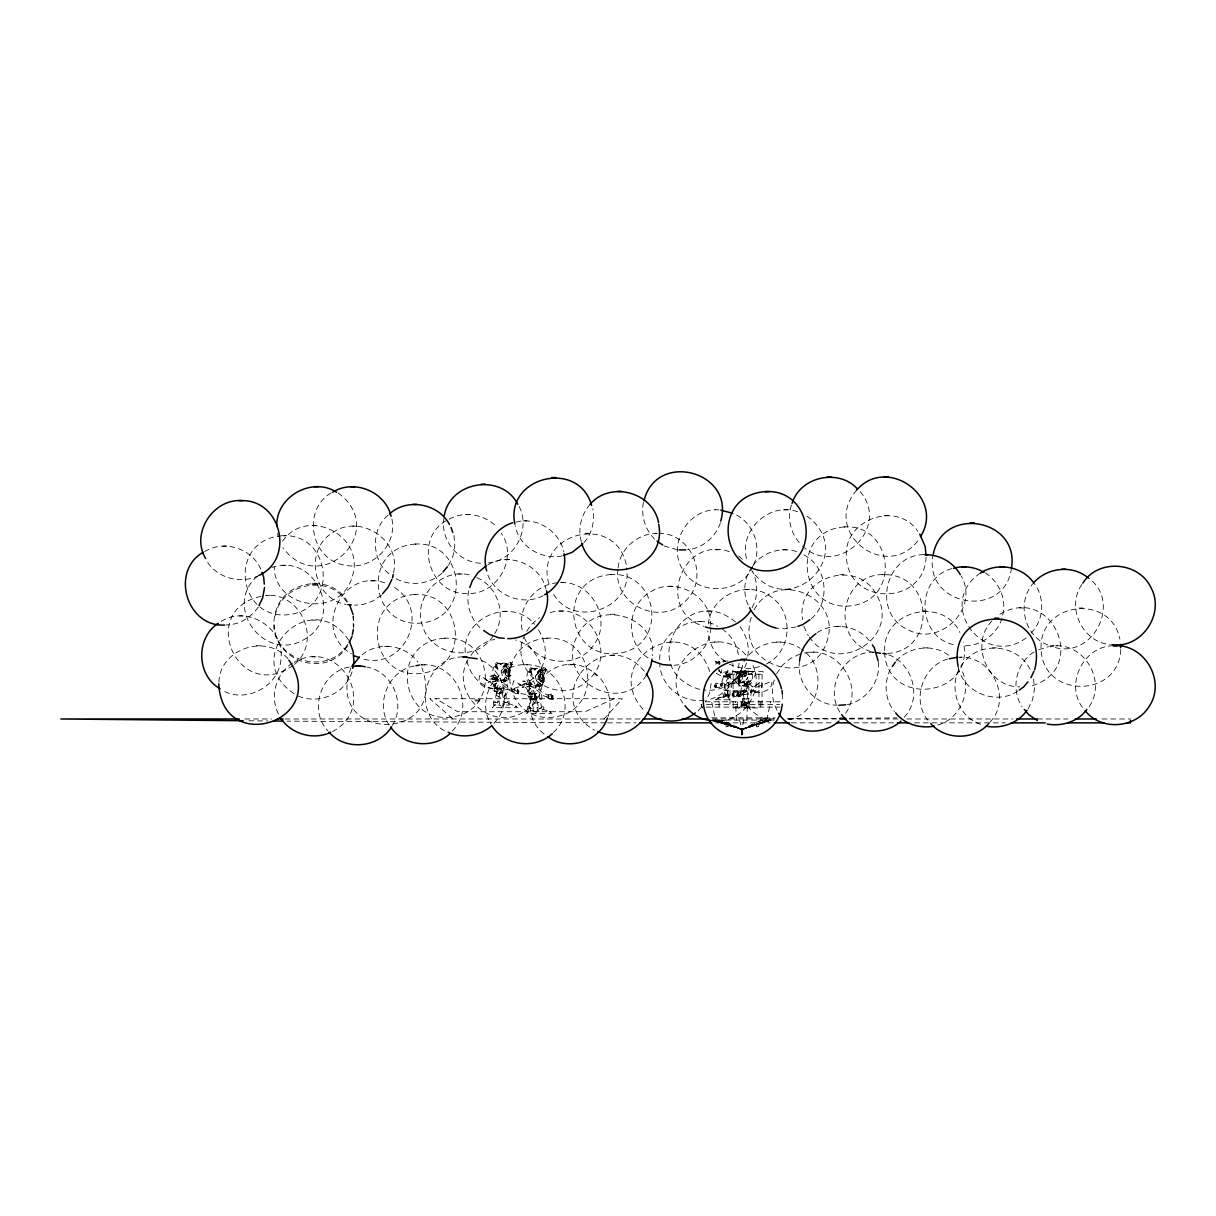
<?xml version="1.0" encoding="UTF-8"?>
<svg xmlns="http://www.w3.org/2000/svg" width="1216" height="1216" viewBox="0 0 1216 1216"><rect width="100%" height="100%" fill="white"/><g stroke="black" fill="none" stroke-linecap="round" stroke-linejoin="round"><path stroke-width="0.75" stroke-dasharray="5 3.75" d="M745.013 671.323L739.647 672.326L737.945 676.689M750.485 671.414C745.347 671.004 751.427 671.323 750.637 671.414M749.406 671.323L749.482 671.43A38.365 33.227 90 0 1 753.038 671.43L753.038 671.262A38.365 33.227 90 0 1 749.482 671.262M742.596 694.199C742.93 691.357 750.272 693.09 746.958 687.618C749.406 686.523 749.162 690.855 748.722 692.436C746.457 696.008 740.848 694.564 742.87 692.649C741.365 697.346 731.789 693.713 743.189 691.144C750.576 680.154 744.344 695.917 743.204 692.816M716.786 686.858L716.467 685.824L714.157 686.478L716.376 684.517M741.745 734.981L741.79 729.281L722.395 720.1M545.482 670.062L545.482 668.238M545.619 669.378C545.893 671.354 542.625 675.959 543.02 680.398C534.417 685.474 543.126 666.626 542.214 674.667A13.452 9.257 -90 0 1 542.184 675.777L542.032 679.334L543.278 679.759M738.978 682.966L740.012 682.161M742.702 734.616L742.702 729.281L767.722 720.1L742.626 729.281L713.26 720.632M539.843 684.973L537.822 684.547L537.335 685.444L540.33 687.602C534.675 680.185 549.784 703 535.314 703.046C526.148 702.27 526.148 686.508 535.314 685.733L538.855 686.721M741.593 733.339L743.538 720.1M737.793 694.412L737.945 695.567L735.163 696.555C730.071 697.27 734.525 695.613 733.81 694.534M736.911 694.655L737.869 692.694L739.009 693.926M726.241 695.567L727.472 695.218L728.764 678.893L727.898 677.95L725.861 682.282L720.495 684.182L721.088 685.93L726.241 684.304L727.761 682.617L725.192 682.602L725.131 695.172L726.317 695.567M715.236 687.238C712.363 686.797 719.857 684.897 715.266 687.222M739.45 673.056C735.026 693.865 749.132 715.996 770.047 720.328M740.514 670.578C739.723 669.104 747.414 674.348 741.638 676.658M746.791 720.1L747.582 701.784M508.82 677.829C506.312 681.492 511.328 674.804 507.984 676.856C508.425 674.166 505.263 675.518 511.024 675.762L508.486 676.567M530.434 669.666L531.909 674.606M715.966 699.778C718.823 696.981 729.083 693.287 729.995 699.778L715.403 699.778L719.994 697.452M715.616 687.709C715.251 686.979 717.288 683.27 716.498 685.93M737.671 693.348L739.222 693.029L737.93 692.466M742.915 703.669C739.48 683.757 753.814 690.673 744.344 704.11C741.547 703.958 744.268 702.878 745.302 703.942M496.523 688.195L499.259 688.195L502.117 683.514L499.092 675.382C492.222 687.633 495.915 680.671 495.763 689.214C490.489 688.347 475.35 687.602 479.879 675.382L488.832 681.386C498.028 686.022 493.681 688.773 501.038 688.59L504.61 702.833L507.406 702.21L504.138 687.724L500.992 688.56L497.633 702.802L494.821 702.24L497.633 702.802M530.647 693.91C534.189 696.783 530.146 690.794 530.541 693.728M727.639 695.309L728.597 682.784L726.986 682.252L724.371 682.708L724.949 695.263L727.639 695.309L724.979 695.172L726.18 694.914M218.941 682.1C219.701 648.706 266.623 633.11 287.888 658.707M444.144 517.15C439.356 540.36 459.618 564.102 483.269 563.236M468.662 590.778C465.926 604.474 470.622 618.99 480.822 628.52M465.242 652.764C462.08 617.074 511.662 596.691 534.614 624.218M545.422 670.806L545.482 670.016M617.956 569.62C612.955 604.018 659.726 626.331 684.182 602.209C710.326 580.412 693.302 533.505 659.361 533.277M618.093 567.902C619.795 548.735 637.762 533.429 656.777 533.277M643.446 502.345C640.695 516.055 645.392 530.556 655.606 540.086M659.68 659.604C659.254 631.575 693.758 611.967 717.714 626.331M708.381 624.051C710.524 595.992 746.274 579.834 769.272 595.688C794.489 610.751 792.482 651.685 765.928 664.24M799.596 660.942C795.826 682.966 814.857 705.25 837.155 705.189M884.731 650.849C882.406 610.69 943.175 595.886 959.895 632.518M933.326 553.994C921.53 606.237 1005.252 620.89 1011.514 567.69M496.447 691.266L496.888 693.318L498.514 693.834L500.855 690.475L500.004 692.907L500.506 691.585C499.138 696.008 501.95 692.649 499.381 692.831M530.571 696.783L531.012 698.866L532.654 699.382L535.025 695.993L534.158 698.44L536.454 699.002L535.101 697.771M500.217 692.36L503.211 692.299L500.536 691.463L500.825 690.582L503.09 691.129L500.642 689.776M534.371 697.893C542.032 698.683 533.277 697.087 534.979 696.084M733.278 708.107L744.01 704.718L746.822 705.736L747.734 708.107M497.998 670.062L496.903 665.578L497.724 663.526M532.137 675.366L531.027 670.837L531.65 668.785M738.006 694.883C740.483 692.998 740.012 699.078 738.933 694.686L739.586 695.78L738.796 693.834M496.523 688.408C496.371 690.931 499.776 687.542 497.283 687.77L494.821 702.24M518.806 691.098L517.803 691.722M553.158 696.616L552.034 697.072L551.942 696.023M733.947 694.914L734.069 695.841M716.422 684.851L714.841 685.581M732.594 696.008L734.099 695.947M494.806 688.606C503.971 681.963 493.301 680.23 492.678 689.183C498.074 695.947 500.171 688.15 494.76 688.438M528.899 694.093C539.281 685.079 524.704 688.089 527.136 695.339C535.055 700.978 531.605 692.877 528.808 693.88M517.378 691.798C518.259 691.463 519.582 696.175 518.001 691.57M552.414 699.018C551.973 695.309 553.098 697.634 553.326 699.215C552.854 700.158 553.326 694.564 551.897 698.653M502.421 693.12L499.73 693.105M518.29 693.926C517.302 693.226 518.472 686.113 516.177 689.29C505.841 690.065 519.065 694.807 513.593 689.943M495.414 663.465L495.87 667.782L497.587 670.153M496.326 664.362L497.07 668.785M742.687 734.814L741.593 734.616M733.932 694.959L732.123 695.598L733.841 694.792M738.614 708.107L741.228 706.177M509.489 670.259L511.161 665.517M511.039 666.246C514.353 659.802 502.36 663.024 506.069 666.946M545.315 671.506L545.422 670.761M552.155 697.239L552.383 697.726C548.249 694.762 554.162 692.208 551.015 694.898M517.606 690.506L519.11 691.554L518.016 692.922M501.524 707.682C503.591 700.173 513.182 704.748 517.651 707.682L492.434 707.682L495.581 703.745L500.901 705.782M535.694 713.366C537.791 705.782 547.474 710.418 551.988 713.366L526.513 713.366L529.69 709.384L535.07 711.451M528.96 707.955L531.346 693.318L532.806 693.272L535.192 694.093L531.757 708.442L528.96 707.955L531.757 708.442M732.534 693.591L732.412 694.67L733.947 693.926L731.941 694.838L732.731 695.795M737.002 694.67L738.842 693.986L736.592 695.385L739.176 694.792L736.926 695.719L739.404 695.947M749.36 671.384C745.834 669.59 751.123 675.503 746.502 679.653L747.825 677.342C745.378 684.502 735.057 682.799 731.804 682.921C734.266 678.938 740.149 672.311 739.343 680.93L738.705 677.084A11.096 10.716 -90 0 1 738.69 676.202L739.89 680.185M529.978 668.329L529.659 671.901L531.453 675.23M353.294 628.17L353.202 616.178M393.513 572.766C401.523 540.238 360.012 513.319 332.986 532.441C303.62 549.617 312.634 598.713 346.104 604.489M608.198 716.467C612.271 703.106 609.018 688.21 599.777 677.738M710.904 627.806C709.977 648.25 691.646 665.882 671.08 665.304M711.162 683.529L709.308 693.698L705.614 701.495M739.054 663.039C738.097 680.58 724.858 696.054 707.727 699.838M747.764 656.123C749.877 644.708 745.438 632.913 738.112 624.173M926.09 557.019C924.342 606.1 848.19 606.1 846.427 557.019C842.901 519.749 896.937 500.019 917.791 531.301M1002.653 615.068C1006.848 599.245 999.142 581.932 985.674 573.055M1120.772 649.496C1119.024 698.577 1042.872 698.577 1041.109 649.496C1038.175 602.057 1110.512 592.511 1119.921 639.19M501.144 663.571C509.96 660.273 512.407 675.29 508.045 676.476M534.554 697.315L534.326 698.075L534.614 697.224M552.338 698.531L553.174 698.562L552.094 698.349L551.927 695.81M505.902 676.415L506.798 675.29M543.05 675.26C536.302 672.722 542.701 665.03 545.452 668.542L545.498 669.271M766.688 720.1L770.625 701.784M726.545 676.157L723.353 675.898L725.952 676.613L725.8 675.002M495.398 675.594L494.319 673.953M729.038 694.822L728.688 695.598M518.305 693.774L517.651 693.409M509.534 673.892L509.215 669.21M543.78 679.227L543.841 675.762M540.102 681.857L541.014 680.641L545.3 681.127L542.534 682.07M514.474 691.266L514.398 689.943L509.033 687.663L503.135 682.86L501.752 683.894L508.942 690.141L513.562 691.904L514.398 689.943M548.781 696.783L548.568 695.339L543.278 693.15L537.335 688.286L535.937 689.335L542.974 695.537L547.869 697.437L548.614 695.491M503.986 679.805L504.64 680.793M725.694 673.527L726.378 672.402M538.399 675.762L537.943 679.334M517.56 693.105L517.408 689.837L518.715 690.369M502.998 666.9L506.434 663.845L512.62 664.301L505.643 665.76L508.364 663.708M537.183 672.174L540.664 669.074L546.911 669.545L539.858 671.019L541.743 669.378M275.105 615.95C280.835 583.209 329.217 573.329 346.59 601.966M350.922 667.751C323.304 743.265 449.479 743.265 421.861 667.751M467.978 659.665C449.449 692.147 489.592 731.211 521.725 713.032C552.611 698.79 548.446 649.04 515.675 640.057M525.114 634.342C505.537 671.354 558.646 709.369 587.997 680.2C620.023 653.813 587.176 598.834 548.948 613.122M791.464 505.05C786.706 518.685 791.038 534.736 801.329 544.722M751.275 617.363C734.844 666.049 812.136 690.05 827.062 641.09C842.323 596.098 774.562 568.237 753.616 610.873M774.288 680.154C770.625 690.445 772.373 702.301 777.814 711.679M890.34 669.317C883.758 682.693 884.777 699.96 894.52 711.527M738.994 682.921L739.921 682.541M745.758 703.973C746.487 702.787 749.573 704.049 746.639 704.11C737.565 689.989 752.339 684.365 748.098 703.699M744.146 682.1C743.508 684.836 745.925 678.908 742.672 681.811L741.638 681.948M538.399 675.731L539.463 674.166L540.573 674.728A13.452 9.257 -90 0 1 540.542 675.777L540.056 679.531L537.958 679.364M538.232 685.018L539.022 686.265L541.029 685.505L535.01 688.134L531.498 686.918L532.76 684.927M533.064 708.518L533.186 710.965L527.349 710.387L527.79 706.618L533.186 706.618L533.307 708.29M547.884 695.446L548.507 694.518L550.742 694.762M508.835 702.878L509.109 705.204L502.953 704.718L503.394 701.009L508.957 701.009L509.094 702.65M719.462 662.872L718.747 664.164M352.062 671.764C345.086 694.534 316.753 705.858 295.807 694.898M448.522 565.44L452.96 556.092L454.814 545.908L453.963 535.602M392.358 725.314C406.25 703.699 392.221 671.43 366.898 667.067M494.73 633.536C507.422 613.472 496.766 584.06 474.24 576.658M720.404 522.834C715.54 536.955 702.59 548.401 687.511 549.754M752.902 566.246C741.608 594.016 698.881 596.448 683.605 570.927C665.821 545.391 688.21 507.239 719.051 509.884L715.145 509.884M753.646 564.68C762.63 545.65 752.233 520.509 732.503 513.213M752.035 607.681C758.45 596.585 757.933 582.601 752.491 571.216M746.533 662.902C740.772 680.58 721.954 692.77 703.456 689.822M845.637 713.23C865.534 685.353 835.924 643.826 803.29 653.433M1002.03 618.458C996.71 634.402 980.978 646.152 964.045 645.787M1028.158 708.898L1032.597 699.55L1034.451 689.366L1033.585 679.06M1089.126 706.77C1106.226 682.115 1086.086 645.012 1056.172 645.726M504.61 702.833L507.406 702.21M538.886 708.518L541.652 707.849L538.886 708.518L535.116 694.138L536.469 693.546L538.946 693.272L541.652 707.849M726.986 672.083L725.77 673.466L726.53 673.36M534.934 696.19L537.259 696.707L534.812 695.278M721.118 672.874L720.298 672.934L721.468 672.463M723.505 697.68L723.596 695.506L723.368 697.68L728.962 697.589L728.627 693.91M282.553 541.211C307.329 505.598 366.457 536.134 352.062 577.114C340.83 618.154 274.466 609.52 274.254 566.93M470.942 655.409C476.17 647.231 485.123 641.273 494.638 639.449M590.034 504.351C581.324 514.368 577.57 528.504 581.294 541.378M526.695 631.302L531.62 624.218L539.554 617.53M752.02 566.96C743.766 577.95 742.444 593.925 748.767 606.115M753.008 565.546C762.569 552.125 781.143 546.683 796.754 551.608M856.718 490.063C819.675 532.79 888.562 584.364 919.798 538.141M747.019 657.81C740.301 662.477 744.04 676.537 734.616 671.931L739.115 671.551L739.906 672.706M776.629 673.664L782.557 665.152L790.476 658.464L799.87 654.056M991.952 620.95C969.258 643.857 987.483 687.481 1019.814 686.858M1034.178 582.221C1015.922 601.206 1023.674 636.546 1048.709 645.255M1081.875 584.562C1065.718 607.134 1082.65 642.61 1110.269 644.526M746.73 681.325L750.5 681.492L746.214 683.194L747.597 681.796M755.592 685.702L761.201 681.173C764.18 686.918 758.89 693.515 752.871 692.041C760.608 693.09 772.449 691.676 771.932 681.173L755.303 687.785L750.682 692.086L751.564 692.831L753.479 692.026L750.47 692.618L751.762 688.347L757.264 684.532M533.444 698.501C537.852 698.607 531.833 701.13 534.66 697.102L533.885 698.653M744.572 683.696C743.234 684.821 748.828 683.787 747.749 686.842L743.888 685.718M496.356 664.331L497.526 663.556M530.45 669.606L531.863 668.754M258.263 607.088C251.089 617.439 239.233 624.872 226.419 624.918M294.546 664.346C322.134 641.486 301.507 592.192 265.97 595.43M347.624 644.313C328.822 676.248 274.527 661.945 274.254 624.781M347.624 645.787C324.505 682.997 264.1 656.914 275.105 614.46C280.957 580.898 331.01 571.854 347.578 601.89M492.86 636.409C475.866 662.872 431.026 655.956 422.469 625.738C411.874 596.372 443.627 565.486 472.674 575.913M583.999 542.549C592.359 533.657 594.913 520.554 592.8 508.759M452.17 731.074C476.003 708.335 456.745 663.966 424.065 664.787M493.848 723.186C513.942 703.714 503.682 666.322 477.006 658.738M553.417 732.382C578.269 710.296 560.546 664.954 527.486 664.787C497.435 662.127 474.605 698.759 491.203 724.25M646.35 675.26C620.464 716.741 554.116 679.212 577.342 635.694C594.548 598.226 656.397 614.779 652.642 655.728M698.151 710.95L702.635 705.69M811.346 618.686C831.364 601.57 827.093 565.638 803.016 554.557M904.278 717.182C923.066 697.422 912.274 661.474 886.327 654.056M1031.077 633.08C1044.194 619.932 1045.334 596.934 1033.539 582.57M989.946 722.198C1012.761 698.592 991.678 655.135 959.196 657.218M733.111 691.585L734.236 693.166L732.564 693.576M604.002 718.975L622.318 698.729L429.856 698.729L452.945 718.975M745.438 675.67L746.107 672.676L744.192 671.414A38.365 33.227 90 0 1 747.749 671.414L749.178 671.338M500.627 689.806L502.117 687.891L496.994 689.974M534.797 695.309L536.302 693.378L531.134 695.491M504.169 666.353L505.446 665.122L509.778 665.015L505.202 664.27L503.774 665.821M504.944 669.089C500.612 673.193 507.482 677.555 506.327 670.472A13.315 9.166 -90 0 0 506.342 669.423L505.111 668.952M744.283 702.544L744.283 706.116M536.408 668.815C524.218 666.581 524.43 685.231 532.517 685.535M732.336 682.176L737.094 678.3L745.286 675.731M739.814 680.337L739.085 680.094M725.511 661.58L723.368 660.045L722.973 662.811M732.959 681.568L731.834 683.392C740.346 682.541 755.364 684.684 755.668 671.43L744.496 676.111M506.251 680.489L504.655 681.294M539.022 686.234L538.84 686.219M728.065 670.183L727.077 671.597M748.737 679.987L747.734 681.462M726.423 674.074L729.813 674.515L727.7 673.086L726.013 673.497M506.601 664.878L507.923 663.89M541.333 669.666L540.694 670.122L542.169 669.134M504.29 666.186L506.616 664.179M540.846 669.423L538.369 671.612L539.661 670.381L544.038 670.274L539.418 669.514L537.974 671.08M542.549 682.054C547.808 676.993 542.67 666.809 535.314 668.815M497.329 691.737L497.891 690.445M531.468 697.254L532.03 695.962M331.056 492.966C301.705 510.142 310.718 559.238 344.189 565.014C371.154 571.49 398.286 545.057 391.658 517.894M257.275 576.308C222.786 605.887 263.264 661.747 302.465 640.406C345.511 619.233 316.646 552.11 271.958 567.431M388.086 515.143C369.968 530.267 371.518 562.005 391.02 575.305M446.029 520.722C412.969 539.737 429.582 595.749 467.643 593.469C497.481 595.095 518.639 557.445 501.144 533.079M292.463 663.146C275.166 674.12 268.903 698.835 279.802 716.361M362.125 654.801C378.404 641.06 405.718 644.708 417.924 662.082M748.995 654.983C761.824 640.999 784.168 637.944 800.174 648.295M980.4 573.055C933.447 604.914 986.693 672.205 1028.842 635.71M896.268 660.82C909.72 646.03 934.557 643.325 950.076 656.366M1033.965 651.989C1016.014 663.313 1010.39 689.001 1022.048 706.77M517.119 693.667L515.204 693.485L513.654 691.737M551.456 699.215L549.51 699.033L548.051 697.361M503.135 667.295L504.61 666.246L507.194 666.9L505.765 665.638M537.335 672.57L538.81 671.506L541.424 672.174L539.342 670.578M747.414 683.544L744.466 684.228L749.041 684.274L753.13 686.842L746.168 685.733M744.557 676.81L746.411 675.594L746.67 672.068M529.796 681.492L531.331 683.681L522.774 681.127L529.978 680.793M726.879 674.211L726.134 674.637L728.642 674.698L725.922 674.454M744.207 684.046L746.548 684.319L744.298 684.228M740.346 670.624L740.742 676.902M748.357 671.43L739.374 676.689L739.146 679.501M496.098 675.579L488.726 675.762L497.207 678.254L495.277 677.282L488.634 678.908L497.678 679.592M381.429 595.095L372.886 600.993L363.098 604.489L354.601 605.188M293.117 665.334C237.272 705.356 195.29 607.331 264.024 595.734M441.803 573.344C428.488 585.185 406.889 587.085 392.434 576.278M332.363 731.698C379.939 706.435 339.72 635.922 294.029 662.416M1017.792 691.022C996.375 705.964 962.57 692.375 958.071 666.459M746.411 706.116L746.411 702.544M728.627 697.68C731.834 691.752 720.495 696.555 723.505 693.91M505.628 679.562L503.272 679.394L504.032 681.37L506.114 682.176L504.822 680.823M538.642 684.441L537.822 684.547L538.87 684.41M715.586 687.724L719.872 687.314L720.83 685.368M506.266 680.489C506.206 683.24 494.046 682.875 498.621 679.531M741.122 676.263C743.994 675.838 743.979 671.338 740.818 671.278M541.986 680.656L541.986 682.404L541.895 681.598L543.734 682.708L541.88 684.654L543.096 682.86M726.849 672.95L728.217 671.764L725.207 671.992M760.79 720.1L742.49 729.281L742.55 734.981M725.754 673.497L727.046 672.858M204.668 551.578C224.322 539.174 253.46 548.887 261.364 570.745M221.206 621.437C246.574 604.99 283.586 627.243 281.094 657.415C280.44 685.353 247.334 703.882 222.984 690.734M449.16 519.247C464.618 510.325 485.23 514.566 497.192 527.41M487.586 565.121C508.926 551.547 540.451 564.513 546.03 589.152M951.824 568.632C914.037 578.786 916.986 638.643 955.563 645.088M817.228 632.578C834.51 621.27 860.183 625.951 871.355 643.522M999.886 614.262C1052.418 583.072 1090.357 670.533 1029.998 686.31M947.553 659.072C921.606 666.49 910.814 702.453 929.586 722.198M1038.677 649.785L1048.481 646.654M762.736 720.1L742.49 729.281L766.369 720.1M744.344 684.562L746.7 685.125M614.11 698.729L584.972 711.725L457.702 711.725L435.906 698.729M725.861 674.485L730.451 675.929M735.406 681.234L739.176 680.884L738.218 677.084A11.096 10.716 -90 0 1 738.203 676.202L738.082 675.701M718.504 697.969L717.47 698.349L718.671 697.923M258.932 575.457C241.224 584.425 217.907 578.466 207.115 561.67M543.248 595.673C522.287 606.647 493.97 595.323 486.993 572.538M796.282 626.909L784.533 628.763L776.036 628.079M759.407 666.566C749.649 669.97 738.644 668.45 729.372 664.24M770.944 720.1L742.642 729.281L771.689 720.1M768.39 720.1L758.313 723.687L768.694 720.1M788.667 719.75C820.344 713.29 828.917 666.596 801.496 649.405M847.339 704.626C866.689 700.492 881.387 680.717 878.119 660.942M937.566 725.01C960.64 719.021 972.481 690.141 961.278 669.317M501.114 680.124L503.941 679.486M535.283 685.535L538.11 684.851M770.686 720.1L742.687 729.281L756.261 724.645A23.21 0.806 -19.7 0 0 756.641 724.63L757.294 724.432M758.313 723.946L769.606 720.1M726.317 674.652L728.901 674.728L726.028 675.093M746.274 683.21L748.205 682.754L751.625 684.122L746.426 684.638M742.672 729.281L770.351 720.1M497.815 679.014C492.906 680.96 502.421 675.518 488.072 682.176L498.286 680.854M508.258 676.522L507.133 676.035M505.202 665.228L504.518 665.608L509.124 669.484M743.979 684.669L746.138 683.818L744.07 683.149M499.73 664.726L501.266 664.574L500.582 663.951M533.763 670.016L535.435 669.818L534.751 669.195M741.654 705.979L748.281 704.946L749.938 708.107M496.28 662.507L500.43 663.784M530.404 667.736L534.098 668.663M724.934 671.977L723.672 672.25M728.034 724.797L726.013 724.174L727.229 724.508M720.237 697.452L727.472 696.342L729.722 699.778M551.578 699.048L552.809 699.2M282.188 535.739C225.826 539.858 237.394 624.735 292.676 614.05C339.173 604.96 329.916 532.958 282.72 535.739M516.146 522.09C536.803 516.435 559.588 531.286 563.935 552.049M415.264 544.069C358.902 548.188 370.47 633.05 425.752 622.379C472.583 613.168 462.734 540.694 415.264 544.069L419.262 544.069M626.179 564.467C614.855 511.434 532.593 533.505 549.222 584.957M384.727 582.829C342.167 567.902 311.615 630.83 351.378 653.828M797.635 511.738C768.588 501.311 736.835 532.198 747.43 561.564M414.322 594.548C357.96 598.667 369.527 683.544 424.81 672.858C471.626 663.662 461.791 591.189 414.322 594.548L418.304 594.548M348.566 640.118C312.375 584.486 237.91 656.731 294.378 693.91M729.235 551.608C681.522 535.298 654.907 610.432 703.638 626.331M844.223 526.938C787.877 531.058 799.444 615.934 854.711 605.249C901.542 596.053 891.708 523.579 844.223 526.938L848.221 526.938M557.475 582.814C533.794 584.182 515.842 609.794 522.88 632.487M610.812 574.575C554.45 578.694 566.018 663.571 621.3 652.886C668.131 643.69 658.282 571.216 610.812 574.575L614.81 574.575M710.767 626.088C712.272 595.749 674.226 575.366 649.45 592.572C626.286 606.45 625.282 643.978 648.523 658.175M444.357 638.218C387.995 642.322 399.562 727.198 454.845 716.528C501.676 707.317 491.826 634.843 444.357 638.218L448.354 638.218M923.81 554.648C884.731 554.694 871.902 613.244 907.531 629.462C939.664 647.657 979.807 608.593 961.278 576.11M809.385 637.047C836.015 676.81 900.174 638.613 877.283 596.159C858.496 557.019 795.066 576.764 802.59 619.598M349.266 667.067C321.222 671.658 308.119 710.266 327.894 730.816M887.528 653.418C935.864 651.092 934.39 575.913 886.13 574.697C839.754 571.201 828.461 641.957 874 652.43M546.714 638.218C490.367 642.322 501.934 727.198 557.217 716.528C604.033 707.317 594.198 634.843 546.714 638.218L550.711 638.218M735.467 621.954C684.35 579.758 634.965 670.32 700.066 689.533M462.779 656.883C423.7 656.929 410.871 715.479 446.5 731.698M414.306 666.003C388.193 670.502 374.68 704.064 389.576 725.815M709.734 671.597C688.074 607.118 597.36 661.185 644.51 710.95M644.328 671.247C603.562 622.425 538.582 696.981 594.533 730.284M591.842 671.05C551.152 643.644 505.37 706.511 546.258 735.68M745.879 654.983C714.902 619.385 656.169 663.404 682.799 703.061M719.978 663.982L718.626 662.872L715.738 663.982L718.55 663.404L719.811 664.377M874.167 652.202C843.995 650.97 823.293 688.378 840.56 713.23M1030.089 669.317C1018.309 645.301 982.634 640.574 965.063 660.82C945.729 680.762 955.761 718.2 982.862 725.01M1113.37 645.726C1082.711 645.985 1063.726 686.128 1084.064 709.399M746.381 684.669L748.114 684.35M737.899 692.451L737.732 691.57L742.824 693.348M532.426 686.28L522.12 687.602C522.211 684.851 538.688 683.97 529.082 684.502L532.167 684.441L530.921 683.605M749.147 671.369L749.071 671.384M492.298 681.431L495.322 680.99M526.376 686.858L529.431 686.402M725.998 676.218L731.758 677.388L730.406 675.868M740.62 674.105L739.252 673.041L736.47 674.105L740.422 674.394M497.663 688.408L496.994 688.317M531.802 693.895L531.118 693.804M504.64 681.127C507.862 681.294 514.094 674.394 507.057 675.047M538.855 686.554L541.074 685.961L544.859 682.07L544.16 680.823L540.77 680.398L541.971 680.641M504.61 678.862C503.378 680.945 504.868 675.275 506.601 678.042L508.607 678.908C503.834 680.398 508.364 677.479 505.4 677.753M316.084 525.434L312.086 525.434M469.65 514.459L465.652 514.459M356.607 526.178L352.61 526.178M284.179 535.906L286.17 535.739M526.969 520.858L522.971 520.858M226.723 546.045L222.726 546.045M787.406 509.884L783.408 509.884M589.198 533.277L585.2 533.277M888.258 515.508L884.26 515.508M286.17 565.577L282.188 565.577M509.641 559.588L505.643 559.588M562.309 555.879C541.865 560.302 519.095 546.774 515.219 525.859M488.361 562.826C514.748 560.819 531.438 528.762 518.746 505.689M719.021 549.769L715.023 549.769M316.084 583.27L312.086 583.27M316.084 584.759L312.086 584.759M374.513 580.99L370.515 580.99M462.445 574.074L458.447 574.074M786.524 549.769L782.526 549.769M269.724 595.43L265.726 595.43M561.169 582.677C591.31 581.096 611.967 618.822 594.715 643.538C578.178 671.171 532.015 665.213 523.199 634.19M243.246 615.919L239.263 615.919M673.071 586.294L669.074 586.294M843.813 574.697L839.815 574.697M316.084 620.084L312.086 620.084M886.13 574.697L882.132 574.697M749.649 589.426L745.651 589.426M507.072 611.268L503.074 611.268M791.084 589.426L787.086 589.426M563.175 611.268L559.178 611.268M614.81 614.232L610.812 614.232M260.346 645.757L256.348 645.757M710.554 611.222L706.557 611.222M388.39 646.304L384.393 646.304M701.222 621.543L697.224 621.543M316.084 656.883L312.086 656.883M926.425 611.055L922.427 611.055M1023.507 608L1019.51 608M840.849 626.316L836.851 626.316M1082.939 608L1078.942 608M673.33 642.033L669.332 642.033M423.122 664.939L425.114 664.787M718.337 642.033L714.339 642.033M614.81 655.47L610.812 655.47M780.55 642.033L776.553 642.033M527.486 664.787L523.488 664.787M572.219 664.787L568.237 664.787M814.097 652.202L810.099 652.202M927.808 647.87L923.81 647.87M996.618 647.87L992.621 647.87M1055.594 645.894L1057.586 645.726M959.774 657.385L961.765 657.218M704.322 700.127C682.89 703.684 661.109 686.417 659.71 664.742M748.357 671.323L747.004 671.384L747.749 671.247A38.365 33.227 90 0 1 744.192 671.247L744.344 671.338M714.78 685.611C715.479 682.222 716.178 683.073 720.571 684.228M539.615 683.134C542.275 683.605 538.414 685.718 542.853 684.304L539.752 682.662L538.794 684.137M746.974 671.278L745.788 671.247L746.974 671.384M497.982 679.06L495.034 679.151L498.317 679.03L497.542 678.726M718.732 671.141L721.179 672.053L722.198 668.344M760.684 718.975L775.793 718.854M787.147 718.762L838.189 718.337M849.528 718.246L896.785 717.866M560.713 582.51L563.175 582.51M728.065 661.063C721.103 660.303 720.358 664.316 715.373 661.702L719.264 661.291L719.902 662.553M502.223 663.571C490.154 661.352 490.367 679.835 498.362 680.124M744.192 671.414L753.038 671.262M509.033 674.409L507.802 673.983L507.954 670.472A13.315 9.166 -90 0 0 507.969 669.423C510.158 667.113 509.96 674.196 508.774 675.047C503.546 680.17 504.458 663.526 509.139 668.967M729.965 674.226L763.055 674.226L763.055 671.582L729.965 671.582L729.995 707.119M733.126 690.673L758.936 690.673M733.126 691.494L758.936 691.494M705.143 701.784L781.934 701.784M706.481 704.611L779.684 704.611M706.283 707.119L780.049 707.119M711.831 717.835L775.094 717.835M244.781 718.975L271.7 718.975M285 718.975L640.3 718.975M712.5 718.975L773.954 718.975M788.5 718.975L836.532 718.975M849.3 718.975L899.126 718.975M906.71 718.975L1012.913 718.975M1037.4 718.975L1067.906 718.975M1102 718.975L1130.5 718.975M774.09 720.1L712.485 720.1L741.608 729.281L741.608 734.814M605.644 722.851L286.854 721.149M607.529 722.851L635.953 722.851M715.54 722.851L770.488 722.851M791.327 722.851L831.121 722.851M853.86 722.851L893.638 722.851M914.493 722.851L1005.434 722.851M248.87 720.784L267.854 720.966M746.67 684.243L749.102 684.319L746.822 684.198M725.587 675.169L728.05 675.579M655.363 533.277L657.354 533.444M677.327 549.754L664.149 545.969M1055.23 647.581C1094.385 658.16 1121.912 600.765 1087.986 577.767M872.1 652.202L874.106 652.369M875.626 653.007L882.436 653.57M364.01 659.285C405.81 669.347 431.087 609.854 394.136 587.252M711.238 720.617C741.456 726.226 766.886 690.232 751.807 663.48M727.077 675.306L726.165 675.23M726.454 694.914L727.472 695.218M746.001 684.79C751.746 687.754 740.042 687.359 738.948 684.714M531.696 684.973L522.667 684.304L529.386 682.647L531.559 683.21M876.098 652.202L881.22 653.129M727.472 724.584L727.639 724.63A23.21 0.806 19.7 0 0 728.004 724.645M744.861 672.326C741.304 672.266 745.347 668.39 746.654 671.855M733.126 691.57L737.686 693.318M741.152 671.323L741.912 672.448M743.082 685.809C746.487 686.523 740.438 685.216 742.976 685.778M713.503 720.632L741.593 729.281L716.802 720.1L741.684 729.281L719.583 720.1M713.579 720.632L741.593 729.281L715.57 720.1L711.664 701.784M712.242 720.1L741.593 729.281L715.57 720.1M529.249 682.556L531.21 683.21M714.491 720.1L741.623 729.281L712.819 720.1L741.608 729.281L714.795 720.1M718.215 720.1L741.684 729.281M531.149 693.865L533.414 693.682L535.314 691.372L535.906 685.763M508.805 669.97L506.175 667.143M502.421 693.014L499.958 691.828M740.468 673.208L739.328 671.916L735.148 672.539L739.115 672.615L740.088 673.694L738.811 671.825M511.13 662.887L511.298 663.419M739.024 684.76L735.315 681.462M497.374 677.707L495.672 676.126M802.454 546.03C838.113 579.302 892.666 526.239 858.83 490.063M725.101 661.291C714.719 654.846 708.852 642.869 707.818 630.922M533.763 668.405L534.599 669.013M739.541 695.826L737.747 696.753L740.605 696.555C743.037 695.081 744.602 696.312 743.599 693.226M493.574 702.65L493.696 705.31L499.472 704.718L499.168 701.1L493.696 701.009L493.772 702.818M530.632 693.682C527.486 688.59 532.365 697.65 528.002 693.819C523.716 695.81 508.866 690.855 513.836 680.747L525.631 687.663L529.173 691.995C531.058 688.864 525.92 690.703 533.246 680.747L536.074 686.174M720.085 663.054L719.051 661.686L714.917 662.34L718.838 662.431L719.69 663.602M807.029 516.146C858.785 554.268 789.275 621.908 751.868 570.927M738.644 556.031L742.611 559.375M722.167 628.915C731.014 635.208 737.55 645.255 738.492 656.169M338.139 492.966C389.895 531.088 320.386 598.728 282.978 547.732M716.239 673.314L722.106 676.537L728.065 677.403L728.338 675.762L731.394 674.698L732.853 671.916L732.853 663.419M534.265 668.77L535.07 669.438M500.11 663.541L500.901 664.194M543.385 674.789L539.98 670.898M551.699 697.315C554.846 699.139 549.86 693.819 553.067 695.886M528.413 679.303L529.522 681.097M553.66 594.32C573.967 629.402 634.038 607.985 626.453 567.902M538.566 629.888C570.912 684.76 476.307 718.793 465.85 656.169M747.536 685.125C753.373 685.444 755.318 671.232 747.262 671.369M742.87 694.807L742.52 693.728M510.72 662.507L511.343 664.134L511.176 663.313M744.374 671.369L744.162 676.734M718.747 668.496L719.401 671.202L719.006 670.381M803.837 626.377L808.275 635.725M718.899 661.595L719.659 663.328M742.687 694.473L743.447 695.461L743.158 694.412M719.097 670.381L719.431 671.141M738.264 680.23C742.596 686.66 741.38 669.818 738.142 676.598C738.34 681.294 738.158 680.322 737.96 676.734M720.784 685.778C722.699 688.53 721.24 681.538 720.51 684.213M701.13 704.611L702.301 707.91M701.343 704.611L702.498 707.91M552.186 697.148L552.201 696.92M739.647 720.1L742.702 733.37M517.59 690.308L518.062 692.284L517.864 691.402M530.662 672.661L530.465 671.764M529.796 672.463L529.568 671.354M496.538 667.371L496.356 666.49M495.687 667.189L495.459 666.079M884.594 652.566C887.376 708.366 975.156 696.905 963.391 642.246M277.613 533.292L278.236 536.682M738.188 679.835L737.99 677.753M782.329 693.895L782.891 700.766M353.066 615.95L353.917 626.255M736.394 720.1L735.574 701.784M762.052 674.226L762.052 707.119M760.714 701.784L760.714 707.119M758.936 674.226L758.936 707.94L733.126 707.94L733.126 674.226M741.304 701.784L741.304 707.119M737.276 701.784L737.276 707.119M719.127 701.784L719.127 707.119M498.195 690.49C495.718 696.57 494.669 685.9 498.195 690.49M532.334 696.008C529.842 702.149 528.778 691.357 532.334 696.008M738.933 677.449C742.292 692.238 744.587 666.718 738.933 677.449M737.914 677.859C738.158 682.48 738.994 674.895 737.914 677.859M741.046 691.068C738.142 699.823 751.002 702.559 751.138 693.15C752.962 685.611 740.681 682.054 741.046 691.068M504.701 671.414C505.218 677.099 506.464 667.63 504.701 671.414M508.075 671.414C508.592 677.099 509.823 667.63 508.075 671.414M538.916 676.734C539.433 682.48 540.679 672.904 538.916 676.734M542.306 676.734C542.838 682.48 544.084 672.904 542.306 676.734M721.924 681.34L723.55 689.791C734.768 695.689 734.768 670.882 723.55 676.765L721.924 681.34M546.896 696.251C548.674 701.936 550.392 691.858 546.896 696.251M537.138 707.332C537.153 718.61 552.292 703.015 537.138 707.332M749.01 704.201L749.147 706.116L740.97 705.478L741.41 702.544L749.147 702.544L749.026 704.14M494.517 686.584C493.362 691.174 495.991 697.072 501.144 697.467C510.142 696.753 510.142 681.051 501.144 680.322L497.131 682.039L494.517 686.584M501.205 670.806C504.062 688.94 510.933 658.16 501.205 670.806M535.374 676.126C538.262 694.442 545.209 663.343 535.374 676.126M751.017 690.126L751.017 690.126M510.036 675.625L509.17 675.625L510.036 675.625M500.384 691.798L500.171 692.542L500.445 691.691M728.034 726.469L726.18 726.879L725.967 723.535L728.034 724.341L728.034 726.469M758.313 726.469L756.474 726.879L756.261 724.341L758.313 723.535L758.313 726.469M495.201 681.386L495.93 679.972L495.201 681.386M529.31 686.812L530.039 685.383L529.31 686.812M741.182 675.807L741.182 675.807M747.536 682.662L746.168 683.21L749.208 682.115L747.536 682.662M538.338 684.441L538.338 684.441M536.651 699.002L530.586 699.002L530.586 700.021L536.651 700.021L536.651 699.002M479.712 699.96L473.647 699.96L473.647 700.963L479.712 700.963L479.712 699.96M529.386 684.593L526.528 684.426L529.37 684.593M495.277 679.197L492.434 679.03L495.262 679.197M550.666 712.014L549.571 711.725L550.666 712.014M516.344 706.329L515.25 706.055L516.496 706.374M744.8 671.597L745.651 671.977L744.8 671.597M740.772 671.597L741.882 671.977L740.772 671.597M741.608 729.281L713.579 720.1L741.623 729.281M497.086 677.829L495.14 677.175L497.086 677.829M487.874 680.686L484.986 679.242L487.874 680.762M520.843 685.49L518.989 684.638L520.843 685.49M738.431 680.55L739.039 681.75L738.431 680.55"/><path stroke-width="1.5" d="M218.789 683.818C221.996 756.732 330.737 720.343 288.876 660.121M276.838 526.482C275.333 496.979 311.889 476.201 336.574 492.237M799.596 660.942C800.538 650.043 807.059 639.981 815.906 633.703M264.556 587.556L262.702 597.725L259.008 605.522M352.366 634.737L353.294 629.645M352.686 668.359L353.917 661.58L353.066 651.274L349.554 641.531M392.586 577.858L393.209 574.469M652.019 659.133L650.788 665.912L646.35 675.26M720.708 521.147C735.3 471.413 656.23 450.224 644.024 500.734M782.283 704.17C777.434 750.956 704.535 747.688 703.228 700.766C700.158 654.436 770.792 643.446 781.462 688.834M1011.514 567.69C1019.51 518.685 943.069 505.248 933.326 553.994M1034.649 669.849C1051.384 605.082 946.474 600.598 958.071 666.459M444.296 515.417C450.315 481.004 501.919 472.918 517.758 504.275M469.832 587.541L472.173 581.05L478.101 572.538L486.02 565.85M792.057 503.439C800.098 476.566 838.706 468.16 857.508 488.954M349.098 642.671L352.062 636.439M391.841 579.409L388.147 587.206L382.554 593.788M607.468 718.018C599.686 741.699 567.462 751.731 547.671 736.653M920.542 536.59C945.349 496.979 886.859 455.134 856.718 490.063M1030.955 677.646L1033.904 671.414M351.91 666.338L359.48 657.02M892.316 666.49L895.28 662.234M1082.863 583.148C1098.033 558.494 1138.48 561.503 1150.838 587.389C1165.506 613.472 1141.672 648.979 1111.971 644.662M442.928 572.022L447.412 566.762M391.613 726.864C378.541 747.992 345.207 751.184 329.019 732.123M582.874 543.856L572.098 552.383L563.95 555.302M750.561 610.797C741.061 625.282 721.757 632.518 705.265 626.909M988.836 723.52C974.442 740.392 945.106 740.392 930.711 723.52M1027.976 681.842L1023.492 687.101L1019.221 690.05M1027.034 710.22C1018.126 723.262 1001.406 729.068 986.115 726.18M1086.891 709.399C1078.014 721.726 1061.75 726.727 1047.098 724.037M203.102 552.307C170.042 571.338 186.656 627.334 224.732 625.054M218.318 623.291C195.502 637.868 196.399 675.594 220.126 688.758M389.409 514.018C406.934 497.618 438.292 503.394 449.464 524.446M590.034 504.351C610.158 480.609 652.901 492.054 658.555 522.591M1034.178 582.221C1047.63 567.431 1072.466 564.726 1087.986 577.767M258.932 575.457C294.561 559.223 281.732 500.673 242.653 500.627C213.423 498.058 190.35 533.11 205.641 558.554M544.662 594.7C558.904 586.887 567.082 569.757 564.087 553.766M449.935 733.704C433.094 749.238 403.514 746.35 390.701 727.122M491.598 725.815C479.894 736.106 462.308 738.933 448.142 732.29M552.307 733.704C534.918 749.77 504.564 745.91 491.948 725.815M809.932 619.674L802.803 624.583L797.909 626.331M695.309 712.91C681.842 723.733 660.82 723.733 647.368 712.91M838.918 721.134C821.53 737.2 791.19 733.339 778.559 713.23M900.919 721.134C884.078 736.653 854.498 733.78 841.685 714.552M332.637 492.237C353.962 478.663 385.487 491.629 391.081 516.268M512.742 522.713C493.194 528.838 480.715 551.076 486.674 570.851M980.4 573.055C997.196 562.111 1021.911 566.078 1033.539 582.57M330.737 732.29C313.348 740.574 290.989 734.084 280.546 717.926M591.63 505.522C578.862 458.554 504.564 476.748 514.915 524.157M765.153 491.644C708.791 495.763 720.358 580.64 775.641 569.954C822.457 560.758 812.622 488.285 765.153 491.644L769.135 491.644M352.67 666.444L360.073 665.836L365.195 666.763M953.526 568.328C963.756 565.288 974.943 567.021 984.109 572.31M416.009 665.699L419.414 665.091M949.255 658.768L957.767 657.218M1050.183 646.35L1053.679 645.726M318.516 486.704L314.518 486.704M354.677 486.704L350.679 486.704M242.653 500.627L238.655 500.627M555.818 477.569L551.821 477.569M485.26 484.226L481.278 484.226M416.982 504.412L412.984 504.412M621.574 491.401L617.576 491.401M831.273 477.113L827.275 477.113M888.258 477.113L884.26 477.113M974.29 522.804L970.307 522.804M685.824 549.89L679.03 549.89M925.817 554.815C939.77 554.542 953.45 562.522 960.29 574.682M966.051 566.793L962.054 566.793M1004.021 566.793L1000.023 566.793M1065.718 569.27L1061.735 569.27M507.65 638.598C532.061 639.51 552.201 614.475 546.622 590.778M360.073 665.836L356.09 665.836M466.777 656.883L462.779 656.883L477.006 658.738M998.67 618.169L994.673 618.169M745.058 659.27L741.061 659.27M1117.367 645.726L1113.37 645.726C1144.256 643.021 1166.706 681.203 1148.907 706.77C1135.531 728.475 1100.86 731.09 1085.189 710.706M838.858 705.326L845.652 704.763M934.314 726.18C920.269 728.688 904.552 724.386 895.63 712.85M840.074 718.322L845.743 718.276M924.753 554.648L927.808 554.648M421.207 664.787L422.666 664.787M239.4 718.975L60.8 718.975L243.17 720.723M277.4 718.975L283.1 718.975M643.082 718.975L661.2 718.975M682.1 718.975L706.8 718.975M839.8 718.975L846.017 718.975M1016.5 718.975L1037.4 718.975M1075.4 718.975L1096.3 718.975M639.738 722.851L711.74 722.851M774.273 722.851L789.427 722.851M836.806 722.851L850.06 722.851M897.438 722.851L908.808 722.851M1011.119 722.851L1045.228 722.851M1067.967 722.851L1103.961 722.851M1126.7 722.851L1130.5 722.851L1130.5 720.267M273.554 721.012L283.054 721.103M347.806 604.626L351.211 604.899M504.245 638.324L499.153 637.898L489.364 634.402L483.664 630.481M671.08 665.304L662.583 664.605L652.794 661.124M711.238 720.617C700.978 719.659 691.174 713.959 685.034 705.69M720.845 510.203L732.503 513.213M882.922 653.433L886.327 654.056M776.036 628.079C764.97 625.222 754.482 618.199 749.512 607.681M597.786 731.439C630.967 747.566 668.283 704.231 646.304 674.09M354.236 655.804L359.115 657.537M1037.309 720.541L1028.766 714.658L1024.298 709.399M657.02 541.059L662.72 544.996M594.487 673.284L597.132 675.503M919.752 534.128L925.239 546.698L925.954 555.302M872.343 644.936L874.319 647.778L878.119 660.942M581.598 543.081C595.414 588.985 668.025 571.535 658.692 524.309M451.045 527.486L452.793 532.365M349.554 604.732L353.066 614.46M261.957 572.371L263.705 577.235L264.267 584.106M1120.346 644.343L1120.635 647.778M782.04 690.46L782.329 693.895"/></g></svg>
